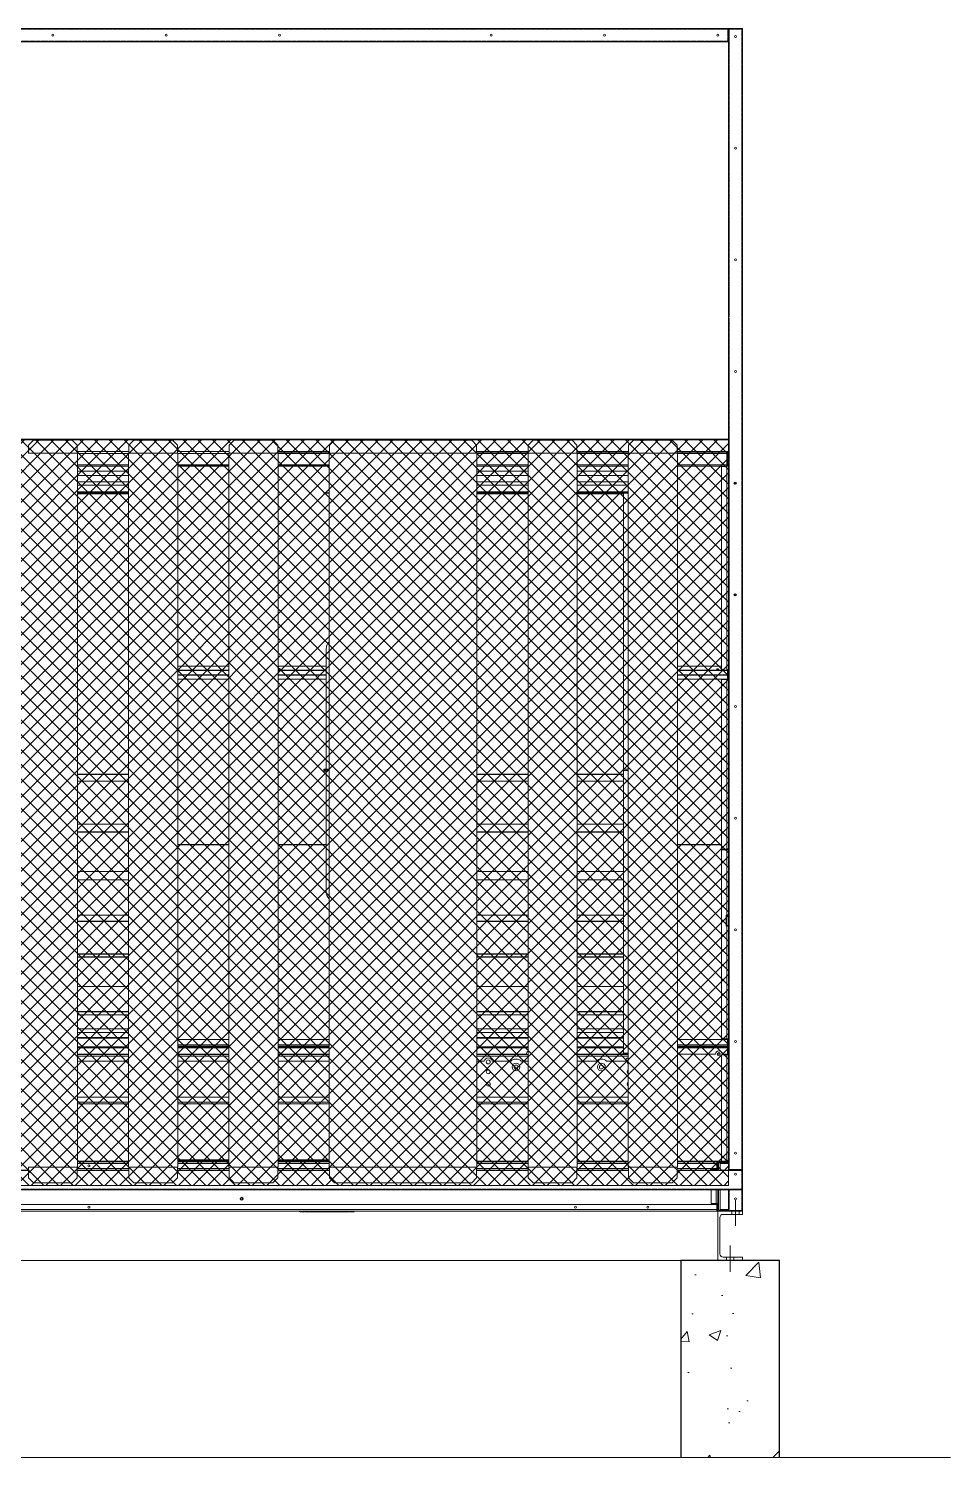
# Model space of a CAD drawing. Header units: millimetres. Extents: x 19537 to 50503, y 7619 to 29516.
# Drawn here: x 39689 to 42497, y 14527 to 18877 of the extents above; entities that cross this region are included whole.
import ezdxf

# ---------------------------------------------------------------- set-up
doc = ezdxf.new("R2010")
doc.units = ezdxf.units.MM
for name, pattern in [('CENTER', [2, 1.25, -0.25, 0.25, -0.25]), ('CENTERX2', [4, 2.5, -0.5, 0.5, -0.5]), ('HIDDEN', [0.375, 0.25, -0.125]), ('HIDDENX2', [0.75, 0.5, -0.25])]:
    doc.linetypes.add(name, pattern=pattern)
for name, color, linetype in [('center', 1, 'CENTER'), ('HIDD', 2, 'HIDDENX2'), ('냉각탑_기초', 23, 'Continuous')]:
    doc.layers.add(name, color=color, linetype=linetype)

# ---------------------------------------------------------------- blocks, each defined once
blk = doc.blocks.new('2')
at = {"lineweight": 20}
h = blk.add_hatch(dxfattribs=at)
h.set_pattern_fill('ANSI37', scale=10)
h.set_pattern_definition([(45, (-1544019.135, -417721.024), (-22.4506403, 22.4506403), []), (135, (-1544019.135, -417721.024), (-22.4506403, -22.4506403), [])])
h.paths.add_polyline_path([(41821.4, 15354.9), (41821.4, 17624.9), (37705.4, 17624.9), (37705.4, 15354.9)])
for p, q in [((37705.4, 17624.9), (41821.4, 17624.9)), ((39689.4, 17608.9), (39704.4, 17623.9)), ((39704.4, 17623.9), (39822.4, 17623.9)), ((39837.4, 17608.9), (39822.4, 17623.9)), ((39994.9, 17608.9), (40009.9, 17623.9)), ((40009.9, 17623.9), (40127.9, 17623.9)), ((40142.9, 17608.9), (40127.9, 17623.9)), ((40300.4, 17608.9), (40315.4, 17623.9)), ((40315.4, 17623.9), (40433.4, 17623.9)), ((40448.4, 17608.9), (40433.4, 17623.9)), ((40605.9, 17608.9), (40620.9, 17623.9)), ((40620.9, 17623.9), (41038.9, 17623.9)), ((41053.9, 17608.9), (41038.9, 17623.9)), ((41211.4, 17608.9), (41226.4, 17623.9)), ((41226.4, 17623.9), (41344.4, 17623.9)), ((41359.4, 17608.9), (41344.4, 17623.9)), ((41516.9, 17608.9), (41531.9, 17623.9)), ((41531.9, 17623.9), (41649.9, 17623.9)), ((41664.9, 17608.9), (41649.9, 17623.9)), ((41821.4, 17624.9), (41821.4, 15354.9)), ((39838.4, 17583.9), (39688.4, 17583.9)), ((39689.4, 17583.9), (39689.4, 17608.9)), ((39837.4, 17583.9), (39837.4, 17608.9)), ((39838.4, 15410.9), (39838.4, 17583.9)), ((39993.9, 15410.9), (39993.9, 17583.9)), ((40143.9, 17583.9), (39993.9, 17583.9)), ((39994.9, 17583.9), (39994.9, 17608.9)), ((40142.9, 17583.9), (40142.9, 17608.9)), ((40143.9, 15410.9), (40143.9, 17583.9)), ((40299.4, 15410.9), (40299.4, 17583.9)), ((40449.4, 17583.9), (40299.4, 17583.9)), ((40300.4, 17583.9), (40300.4, 17608.9)), ((40448.4, 17583.9), (40448.4, 17608.9)), ((40449.4, 15410.9), (40449.4, 17583.9)), ((40604.9, 15410.9), (40604.9, 17583.9)), ((41054.9, 17583.9), (40604.9, 17583.9)), ((40605.9, 17583.9), (40605.9, 17608.9)), ((41053.9, 17583.9), (41053.9, 17608.9)), ((41054.9, 15410.9), (41054.9, 17583.9)), ((41210.4, 15410.9), (41210.4, 17583.9)), ((41360.4, 17583.9), (41210.4, 17583.9)), ((41211.4, 17583.9), (41211.4, 17608.9)), ((41359.4, 17583.9), (41359.4, 17608.9)), ((41360.4, 15410.9), (41360.4, 17583.9)), ((41515.9, 15410.9), (41515.9, 17583.9)), ((41665.9, 17583.9), (41515.9, 17583.9)), ((41516.9, 17583.9), (41516.9, 17608.9)), ((41664.9, 17583.9), (41664.9, 17608.9)), ((41665.9, 15410.9), (41665.9, 17583.9)), ((39688.4, 15410.9), (39838.4, 15410.9)), ((39689.4, 15410.9), (39689.4, 15377.9)), ((39837.4, 15410.9), (39837.4, 15377.9)), ((39993.9, 15410.9), (40143.9, 15410.9)), ((39994.9, 15410.9), (39994.9, 15377.9)), ((40142.9, 15410.9), (40142.9, 15377.9)), ((40299.4, 15410.9), (40449.4, 15410.9)), ((40300.4, 15410.9), (40300.4, 15377.9)), ((40448.4, 15410.9), (40448.4, 15377.9)), ((40604.9, 15410.9), (41054.9, 15410.9)), ((40605.9, 15410.9), (40605.9, 15377.9)), ((41053.9, 15410.9), (41053.9, 15377.9)), ((41210.4, 15410.9), (41360.4, 15410.9)), ((41211.4, 15410.9), (41211.4, 15377.9)), ((41359.4, 15410.9), (41359.4, 15377.9)), ((41515.9, 15410.9), (41665.9, 15410.9)), ((41516.9, 15410.9), (41516.9, 15377.9)), ((41664.9, 15410.9), (41664.9, 15377.9)), ((39689.4, 15377.9), (39704.4, 15362.9)), ((39704.4, 15362.9), (39822.4, 15362.9)), ((39837.4, 15377.9), (39822.4, 15362.9)), ((39994.9, 15377.9), (40009.9, 15362.9)), ((40009.9, 15362.9), (40127.9, 15362.9)), ((40142.9, 15377.9), (40127.9, 15362.9)), ((40300.4, 15377.9), (40315.4, 15362.9)), ((40315.4, 15362.9), (40433.4, 15362.9)), ((40448.4, 15377.9), (40433.4, 15362.9)), ((40605.9, 15377.9), (40620.9, 15362.9)), ((40620.9, 15362.9), (41038.9, 15362.9)), ((41053.9, 15377.9), (41038.9, 15362.9)), ((41211.4, 15377.9), (41226.4, 15362.9)), ((41226.4, 15362.9), (41344.4, 15362.9)), ((41359.4, 15377.9), (41344.4, 15362.9)), ((41516.9, 15377.9), (41531.9, 15362.9)), ((41531.9, 15362.9), (41649.9, 15362.9)), ((41664.9, 15377.9), (41649.9, 15362.9)), ((41821.4, 15354.9), (37705.4, 15354.9)), ((41486.4, 15276.9), (41561.4, 15276.9)), ((41831.4, 15266.9), (41831.4, 15276.9)), ((41853.4, 15266.9), (41853.4, 15276.9)), ((37738.4, 15126.9), (41788.4, 15126.9)), ((41814.9, 15126.9), (41814.9, 15136.9)), ((41836.9, 15126.9), (41836.9, 15136.9))]:
    blk.add_line(p, q, dxfattribs=at)
at = {"color": 7, "lineweight": 20}
for p, q in [((39994.9, 17588.9), (39837.4, 17588.9)), ((39993.9, 17583.5), (39838.4, 17583.5)), ((40300.4, 17588.9), (40142.9, 17588.9)), ((40299.4, 17583.5), (40143.9, 17583.5)), ((40605.9, 17588.9), (40448.4, 17588.9)), ((40605.9, 17586.9), (40448.4, 17586.9)), ((40604.9, 17583.5), (40449.4, 17583.5)), ((41211.4, 17588.9), (41053.9, 17588.9)), ((41211.4, 17586.9), (41053.9, 17586.9)), ((41210.4, 17583.5), (41054.9, 17583.5)), ((41516.9, 17588.9), (41359.4, 17588.9)), ((41516.9, 17586.9), (41359.4, 17586.9)), ((41515.9, 17583.5), (41360.4, 17583.5)), ((41815.7, 17588.9), (41664.9, 17588.9)), ((41814, 17586.9), (41664.9, 17586.9)), ((41815.7, 17583.5), (41665.9, 17583.5)), ((39838.4, 17548.3), (39993.9, 17548.3)), ((39838.4, 17544.9), (39993.9, 17544.9)), ((40143.9, 17548.3), (40299.4, 17548.3)), ((40143.9, 17544.9), (40299.4, 17544.9)), ((40449.4, 17548.3), (40604.9, 17548.3)), ((40449.4, 17544.9), (40604.9, 17544.9)), ((41054.9, 17548.3), (41210.4, 17548.3)), ((41054.9, 17544.9), (41210.4, 17544.9)), ((41360.4, 17548.3), (41515.9, 17548.3)), ((41360.4, 17544.9), (41515.9, 17544.9)), ((41665.9, 17548.3), (41815.7, 17548.3)), ((41665.9, 17544.9), (41815.7, 17544.9)), ((39838.4, 15753.5), (39993.9, 15753.5)), ((39838.4, 15748.3), (39993.9, 15748.3)), ((40143.9, 15753.5), (40299.4, 15753.5)), ((40143.9, 15748.3), (40299.4, 15748.3)), ((40449.4, 15753.5), (40604.9, 15753.5)), ((40449.4, 15748.3), (40604.9, 15748.3)), ((41054.9, 15753.5), (41210.4, 15753.5)), ((41054.9, 15748.3), (41210.4, 15748.3)), ((41360.4, 15753.5), (41515.9, 15753.5)), ((41360.4, 15748.3), (41515.9, 15748.3)), ((39838.4, 15733.5), (39993.9, 15733.5)), ((40143.9, 15733.5), (40299.4, 15733.5)), ((40449.4, 15733.5), (40604.9, 15733.5)), ((41054.9, 15733.5), (41077.2, 15733.5)), ((39838.4, 15623.5), (39993.9, 15623.5)), ((40143.9, 15623.5), (40299.4, 15623.5)), ((40449.4, 15623.5), (40604.9, 15623.5)), ((41054.9, 15623.5), (41210.4, 15623.5)), ((41360.4, 15623.5), (41515.9, 15623.5)), ((39993.9, 15608.7), (39838.4, 15608.7)), ((39993.9, 15603.5), (39838.4, 15603.5)), ((40299.4, 15608.7), (40143.9, 15608.7)), ((40299.4, 15603.5), (40143.9, 15603.5)), ((40604.9, 15608.7), (40449.4, 15608.7)), ((40604.9, 15603.5), (40449.4, 15603.5)), ((41210.4, 15608.7), (41054.9, 15608.7)), ((41210.4, 15603.5), (41054.9, 15603.5)), ((41515.9, 15608.7), (41360.4, 15608.7)), ((41515.9, 15603.5), (41360.4, 15603.5)), ((39837.4, 15406.9), (39994.9, 15406.9)), ((39838.4, 15428.5), (39993.9, 15428.5)), ((39838.4, 15426.9), (39993.9, 15426.9)), ((39993.9, 15426.9), (39838.4, 15426.9)), ((39993.9, 15421.7), (39838.4, 15421.7)), ((40142.9, 15406.9), (40300.4, 15406.9)), ((40143.9, 15428.5), (40299.4, 15428.5)), ((40143.9, 15426.9), (40299.4, 15426.9)), ((40299.4, 15421.7), (40143.9, 15421.7)), ((40448.4, 15406.9), (40605.9, 15406.9)), ((40449.4, 15428.5), (40604.9, 15428.5)), ((40449.4, 15426.9), (40604.9, 15426.9)), ((40604.9, 15426.9), (40449.4, 15426.9)), ((40604.9, 15421.7), (40449.4, 15421.7)), ((41053.9, 15406.9), (41211.4, 15406.9)), ((41054.9, 15428.5), (41210.4, 15428.5)), ((41210.4, 15426.9), (41054.9, 15426.9)), ((41210.4, 15421.7), (41054.9, 15421.7)), ((41359.4, 15406.9), (41516.9, 15406.9)), ((41360.4, 15428.5), (41515.9, 15428.5)), ((41515.9, 15426.9), (41360.4, 15426.9)), ((41515.9, 15421.7), (41360.4, 15421.7)), ((41664.9, 15406.9), (41785.8, 15406.9)), ((41665.9, 15428.5), (41816.4, 15428.5)), ((41665.9, 15426.9), (41795.6, 15426.9)), ((41785.8, 15426.9), (41665.9, 15426.9)), ((41785.8, 15421.7), (41665.9, 15421.7)), ((41785.8, 15296.9), (37741, 15296.9)), ((37741, 15282.1), (41785.8, 15282.1)), ((37741, 15276.9), (41785.8, 15276.9))]:
    blk.add_line(p, q, dxfattribs=at)
at = {"color": 7, "lineweight": 20, "ltscale": 0.000824214}
blk.add_line((41816, 17586.9), (41814.1, 17586.9), dxfattribs=at)
at = {"color": 7, "lineweight": 20, "ltscale": 0.001131}
for p, q in [((41815.7, 17586.2), (41815.7, 17583.5)), ((41817.7, 17586.2), (41817.7, 17583.5)), ((41820.1, 15430.6), (41821.4, 15430.6))]:
    blk.add_line(p, q, dxfattribs=at)
at = {"color": 7, "lineweight": 20, "ltscale": 0.000414935}
for p, q in [((41816.4, 17585.9), (41815.7, 17585.2)), ((41818.4, 17585.9), (41817.7, 17585.2)), ((41820.4, 15429.9), (41821.1, 15430.6))]:
    blk.add_line(p, q, dxfattribs=at)
at = {"color": 7, "lineweight": 20, "ltscale": 0.014667}
for p, q in [((41815.7, 17548.3), (41815.7, 17583.5)), ((41817.7, 17548.3), (41817.7, 17583.5))]:
    blk.add_line(p, q, dxfattribs=at)
at = {"color": 7, "lineweight": 20, "ltscale": 0.000708334}
for p, q in [((41817.4, 17583.5), (41815.7, 17583.5)), ((41819.4, 17583.5), (41817.7, 17583.5)), ((41819.4, 16910.8), (41817.7, 16910.8))]:
    blk.add_line(p, q, dxfattribs=at)
at = {"color": 7, "lineweight": 20, "ltscale": 0.000566661}
blk.add_line((41817.4, 17586.9), (41816.1, 17586.9), dxfattribs=at)
at = {"color": 7, "lineweight": 20, "ltscale": 0.000125615}
blk.add_line((41817.4, 17586.9), (41817.4, 17586.6), dxfattribs=at)
at = {"color": 7, "lineweight": 20, "ltscale": 0.01525}
blk.add_line((41817.4, 17583.5), (41817.4, 17546.9), dxfattribs=at)
at = {"color": 7, "lineweight": 20, "ltscale": 0.000125312}
blk.add_line((41817.7, 17583.5), (41817.4, 17583.5), dxfattribs=at)
at = {"color": 7, "lineweight": 20, "ltscale": 0.000341772}
blk.add_line((41799.4, 17544.1), (41799.4, 17544.9), dxfattribs=at)
at = {"color": 7, "lineweight": 20, "ltscale": 0.006917}
for p, q in [((41816, 17544.1), (41799.4, 17544.1)), ((41799.4, 16924.1), (41816, 16924.1)), ((41816, 16896.4), (41799.4, 16896.4)), ((41816, 16895.1), (41799.4, 16895.1)), ((41799.4, 16378.7), (41816, 16378.7)), ((41816, 16376.5), (41799.4, 16376.5)), ((41799.4, 15801.3), (41816, 15801.3)), ((41817.7, 15782.7), (41817.7, 15799.3)), ((41799.4, 15752.9), (41816, 15752.9))]:
    blk.add_line(p, q, dxfattribs=at)
at = {"color": 7, "lineweight": 20, "ltscale": 0.258309}
for p, q in [((41799.4, 17544.1), (41799.4, 16924.1)), ((41816, 16924.1), (41816, 17544.1))]:
    blk.add_line(p, q, dxfattribs=at)
at = {"color": 7, "lineweight": 20, "ltscale": 0.001417}
for p, q in [((41815.7, 17548.3), (41815.7, 17544.9)), ((41817.7, 17548.3), (41817.7, 17544.9)), ((41819.4, 16377), (41816, 16377)), ((41819.4, 15801.3), (41816, 15801.3)), ((41816, 15752.9), (41819.4, 15752.9)), ((41817.7, 15779.3), (41817.7, 15782.7)), ((41817.7, 15776.9), (41817.7, 15773.5))]:
    blk.add_line(p, q, dxfattribs=at)
at = {"color": 7, "lineweight": 20, "ltscale": 0.000708333}
for p, q in [((41817.4, 17546.9), (41815.7, 17546.9)), ((41819.4, 17546.9), (41817.7, 17546.9)), ((41819.4, 15782.2), (41817.7, 15782.2)), ((41819.4, 15781.3), (41817.7, 15781.3)), ((41817.7, 15774.9), (41819.4, 15774.9)), ((41817.7, 15774), (41819.4, 15774))]:
    blk.add_line(p, q, dxfattribs=at)
at = {"color": 7, "lineweight": 20, "ltscale": 0.000833341}
blk.add_line((41815.7, 17544.9), (41817.7, 17544.9), dxfattribs=at)
at = {"color": 7, "lineweight": 20, "ltscale": 0.000133398}
blk.add_line((41816, 17544.6), (41816, 17544.9), dxfattribs=at)
at = {"color": 7, "lineweight": 20, "ltscale": 0.000208374}
blk.add_line((41816, 17544.1), (41816, 17544.6), dxfattribs=at)
at = {"color": 7, "lineweight": 20, "ltscale": 0.000125}
blk.add_line((41817.4, 17548.3), (41817.7, 17548.3), dxfattribs=at)
at = {"color": 7, "lineweight": 20, "ltscale": 0.000152655}
blk.add_line((41819.4, 17546.7), (41819.1, 17546.7), dxfattribs=at)
at = {"color": 0, "lineweight": 20}
for p, q in [((39993.9, 17529.8), (39838.4, 17529.8)), ((39838.4, 17515.8), (39993.9, 17515.8)), ((39993.9, 17496.6), (39838.4, 17496.6)), ((41210.4, 17529.8), (41054.9, 17529.8)), ((41054.9, 17515.8), (41210.4, 17515.8)), ((41210.4, 17496.6), (41054.9, 17496.6)), ((41515.9, 17529.8), (41360.4, 17529.8)), ((41360.4, 17515.8), (41515.9, 17515.8)), ((41515.9, 17496.6), (41360.4, 17496.6)), ((39838.4, 17487), (39993.9, 17487)), ((41054.9, 17487), (41210.4, 17487)), ((41360.4, 17487), (41515.9, 17487)), ((41863.4, 15403.7), (41863.4, 15276.9)), ((41863.4, 15276.9), (41861.4, 15276.9))]:
    blk.add_line(p, q, dxfattribs=at)
at = {"color": 7, "lineweight": 20, "ltscale": 0.2695}
for p, q in [((39993.9, 17466.3), (39838.4, 17466.3)), ((39993.9, 17464.3), (39838.4, 17464.3)), ((41210.4, 17466.3), (41054.9, 17466.3)), ((41210.4, 17464.3), (41054.9, 17464.3)), ((41515.9, 17466.3), (41360.4, 17466.3)), ((41515.9, 17464.3), (41360.4, 17464.3))]:
    blk.add_line(p, q, dxfattribs=at)
at = {"color": 7, "lineweight": 20, "ltscale": 0.251167}
for p, q in [((39838.4, 17464.3), (39993.9, 17464.3)), ((39838.4, 17462.3), (39993.9, 17462.3)), ((41054.9, 17464.3), (41210.4, 17464.3)), ((41054.9, 17462.3), (41210.4, 17462.3)), ((41360.4, 17464.3), (41515.9, 17464.3)), ((41360.4, 17462.3), (41515.9, 17462.3))]:
    blk.add_line(p, q, dxfattribs=at)
at = {"color": 7, "lineweight": 20, "ltscale": 0.2225}
for p, q in [((39838.4, 17460.9), (39993.9, 17460.9)), ((41054.9, 17460.9), (41210.4, 17460.9)), ((41360.4, 17460.9), (41501.1, 17460.9)), ((39838.4, 16606.6), (39993.9, 16606.6)), ((39838.4, 16606), (39993.9, 16606)), ((39838.4, 16585.7), (39993.9, 16585.7)), ((39838.4, 16585.4), (39993.9, 16585.4)), ((41054.9, 16606.6), (41210.4, 16606.6)), ((41054.9, 16606), (41210.4, 16606)), ((41054.9, 16585.7), (41210.4, 16585.7)), ((41054.9, 16585.4), (41210.4, 16585.4)), ((41360.4, 16606.6), (41501.1, 16606.6)), ((41360.4, 16606), (41501.1, 16606)), ((41360.4, 16585.7), (41501.1, 16585.7)), ((41360.4, 16585.4), (41501.1, 16585.4)), ((39838.4, 16454.9), (39993.9, 16454.9)), ((39838.4, 16454.3), (39993.9, 16454.3)), ((41054.9, 16454.9), (41210.4, 16454.9)), ((41054.9, 16454.3), (41210.4, 16454.3)), ((41360.4, 16454.9), (41501.1, 16454.9)), ((41360.4, 16454.3), (41501.1, 16454.3)), ((39838.4, 16431.1), (39993.9, 16431.1)), ((39838.4, 16430.8), (39993.9, 16430.8)), ((41054.9, 16431.1), (41210.4, 16431.1)), ((41054.9, 16430.8), (41210.4, 16430.8)), ((41360.4, 16431.1), (41501.1, 16431.1)), ((41360.4, 16430.8), (41501.1, 16430.8)), ((39838.4, 16311.1), (39993.9, 16311.1)), ((39838.4, 16310.6), (39993.9, 16310.6)), ((39838.4, 16285.4), (39993.9, 16285.4)), ((39838.4, 16285.1), (39993.9, 16285.1)), ((41054.9, 16311.1), (41210.4, 16311.1)), ((41054.9, 16310.6), (41210.4, 16310.6)), ((41054.9, 16285.4), (41210.4, 16285.4)), ((41054.9, 16285.1), (41210.4, 16285.1)), ((41360.4, 16311.1), (41501.1, 16311.1)), ((41360.4, 16310.6), (41501.1, 16310.6)), ((41360.4, 16285.4), (41501.1, 16285.4)), ((41360.4, 16285.1), (41501.1, 16285.1)), ((39838.4, 16177.7), (39993.9, 16177.7)), ((39838.4, 16177.3), (39993.9, 16177.3)), ((39838.4, 16159), (39993.9, 16159)), ((39838.4, 16158.9), (39993.9, 16158.9)), ((41054.9, 16177.7), (41210.4, 16177.7)), ((41054.9, 16177.3), (41210.4, 16177.3)), ((41054.9, 16159), (41210.4, 16159)), ((41054.9, 16158.9), (41210.4, 16158.9)), ((41360.4, 16177.7), (41501.1, 16177.7)), ((41360.4, 16177.3), (41501.1, 16177.3)), ((41360.4, 16159), (41501.1, 16159)), ((41360.4, 16158.9), (41501.1, 16158.9)), ((39838.4, 16059.7), (39993.9, 16059.7)), ((39838.4, 16059.3), (39993.9, 16059.3)), ((41054.9, 16059.7), (41210.4, 16059.7)), ((41054.9, 16059.3), (41210.4, 16059.3)), ((41360.4, 16059.7), (41501.1, 16059.7)), ((41360.4, 16059.3), (41501.1, 16059.3)), ((39838.4, 16050.4), (39993.9, 16050.4)), ((39838.4, 16050.3), (39993.9, 16050.3)), ((41054.9, 16050.4), (41210.4, 16050.4)), ((41054.9, 16050.3), (41210.4, 16050.3)), ((41360.4, 16050.4), (41501.1, 16050.4)), ((41360.4, 16050.3), (41501.1, 16050.3)), ((39838.4, 15960.7), (39993.9, 15960.7)), ((39838.4, 15960.4), (39993.9, 15960.4)), ((41054.9, 15960.7), (41210.4, 15960.7)), ((41054.9, 15960.4), (41210.4, 15960.4)), ((41360.4, 15960.7), (41501.1, 15960.7)), ((41360.4, 15960.4), (41501.1, 15960.4)), ((39838.4, 15884.2), (39993.9, 15884.2)), ((39838.4, 15883.9), (39993.9, 15883.9)), ((41054.9, 15884.2), (41210.4, 15884.2)), ((41054.9, 15883.9), (41210.4, 15883.9)), ((41360.4, 15884.2), (41501.1, 15884.2)), ((41360.4, 15883.9), (41501.1, 15883.9)), ((39838.4, 15874), (39993.9, 15874)), ((39838.4, 15873.9), (39993.9, 15873.9)), ((41054.9, 15874), (41210.4, 15874)), ((41054.9, 15873.9), (41210.4, 15873.9)), ((41360.4, 15874), (41501.1, 15874)), ((41360.4, 15873.9), (41501.1, 15873.9)), ((39838.4, 15831.5), (39993.9, 15831.5)), ((39838.4, 15831.3), (39993.9, 15831.3)), ((39838.4, 15820.5), (39993.9, 15820.5)), ((39838.4, 15820.4), (39993.9, 15820.4)), ((39838.4, 15804.8), (39993.9, 15804.8)), ((39838.4, 15804.8), (39993.9, 15804.8)), ((39838.4, 15803.4), (39993.9, 15803.4)), ((41054.9, 15831.5), (41210.4, 15831.5)), ((41054.9, 15831.3), (41210.4, 15831.3)), ((41054.9, 15820.5), (41210.4, 15820.5)), ((41054.9, 15820.4), (41210.4, 15820.4)), ((41054.9, 15804.8), (41210.4, 15804.8)), ((41054.9, 15804.8), (41210.4, 15804.8)), ((41054.9, 15803.4), (41210.4, 15803.4)), ((41360.4, 15831.5), (41501.1, 15831.5)), ((41360.4, 15831.3), (41501.1, 15831.3)), ((41360.4, 15820.5), (41501.1, 15820.5)), ((41360.4, 15820.4), (41501.1, 15820.4)), ((41360.4, 15804.8), (41501.1, 15804.8)), ((41360.4, 15804.8), (41501.1, 15804.8)), ((41360.4, 15803.4), (41501.1, 15803.4)), ((39993.9, 15776.8), (39838.4, 15776.8)), ((39993.9, 15773.5), (39838.4, 15773.5)), ((41054.9, 15776.8), (41210.4, 15776.8)), ((41210.4, 15773.5), (41054.9, 15773.5)), ((41501.1, 15776.8), (41360.4, 15776.8)), ((41501.1, 15773.5), (41360.4, 15773.5))]:
    blk.add_line(p, q, dxfattribs=at)
at = {"color": 7, "lineweight": 20, "ltscale": 0.000666667}
for p, q in [((40588.7, 17463.9), (40588.7, 17462.3)), ((40588.7, 16621.1), (40588.7, 16622.7)), ((40588.7, 16620.5), (40588.7, 16618.9)), ((40588.7, 16617.5), (40588.7, 16615.9)), ((41813.4, 16143.9), (41815, 16143.9)), ((41501.1, 15757.1), (41501.1, 15755.5)), ((41816.4, 15426.9), (41816.4, 15428.5))]:
    blk.add_line(p, q, dxfattribs=at)
at = {"color": 7, "lineweight": 20, "ltscale": 0.0155}
for p, q in [((40604.9, 17463.9), (40588.7, 17463.9)), ((40604.9, 17462.3), (40588.7, 17462.3)), ((41501.1, 17462.3), (41515.9, 17462.3)), ((40604.9, 16622.7), (40588.7, 16622.7)), ((40604.9, 16621.1), (40588.7, 16621.1)), ((40588.7, 16620.5), (40604.9, 16620.5)), ((40588.7, 16618.9), (40604.9, 16618.9)), ((41515.9, 16622.7), (41501.1, 16622.7)), ((41515.9, 16618.5), (41501.1, 16618.5)), ((41515.9, 15757.9), (41501.1, 15757.9)), ((41501.1, 15757.6), (41515.9, 15757.6)), ((41515.9, 15757.1), (41501.1, 15757.1)), ((41515.9, 15755.5), (41501.1, 15755.5))]:
    blk.add_line(p, q, dxfattribs=at)
at = {"color": 7, "lineweight": 20, "ltscale": 0.349833}
blk.add_line((41501.1, 16622.7), (41501.1, 17462.3), dxfattribs=at)
at = {"color": 7, "lineweight": 20, "ltscale": 0.152458}
blk.add_line((40595.9, 16622.7), (40595.9, 16988.6), dxfattribs=at)
at = {"color": 7, "lineweight": 20, "ltscale": 0.20484}
for p, q in [((40299.4, 16935.6), (40143.9, 16935.6)), ((40299.4, 16923.9), (40143.9, 16923.9)), ((40299.4, 16922.6), (40143.9, 16922.6)), ((40595.9, 16935.6), (40449.4, 16935.6)), ((40595.9, 16923.9), (40449.4, 16923.9)), ((40595.9, 16922.6), (40449.4, 16922.6)), ((40299.4, 16909.9), (40143.9, 16909.9)), ((40299.4, 16908.7), (40143.9, 16908.7)), ((40143.9, 16896.7), (40299.4, 16896.7)), ((40595.9, 16909.9), (40449.4, 16909.9)), ((40595.9, 16908.7), (40449.4, 16908.7)), ((40449.4, 16896.7), (40595.9, 16896.7)), ((40299.4, 16392.7), (40143.9, 16392.7)), ((40299.4, 16391.8), (40143.9, 16391.8)), ((40595.9, 16392.7), (40449.4, 16392.7)), ((40595.9, 16391.8), (40449.4, 16391.8))]:
    blk.add_line(p, q, dxfattribs=at)
at = {"color": 7, "lineweight": 20, "ltscale": 0.094629}
blk.add_line((41799.4, 16935.6), (41665.9, 16935.6), dxfattribs=at)
at = {"color": 7, "lineweight": 20, "ltscale": 0.102254}
for p, q in [((41817.7, 16923.9), (41665.9, 16923.9)), ((41817.7, 16922.6), (41665.9, 16922.6)), ((41817.7, 16908.7), (41665.9, 16908.7))]:
    blk.add_line(p, q, dxfattribs=at)
at = {"color": 7, "lineweight": 20, "ltscale": 0.000183495}
blk.add_line((41817.4, 16924.3), (41817.4, 16923.9), dxfattribs=at)
at = {"color": 7, "lineweight": 20, "ltscale": 0.000535656}
for p, q in [((41817.7, 16922.6), (41817.7, 16923.9)), ((41799.4, 16895.1), (41799.4, 16896.4))]:
    blk.add_line(p, q, dxfattribs=at)
at = {"color": 7, "lineweight": 20, "ltscale": 0.005298}
blk.add_line((41817.7, 16909.9), (41817.7, 16922.6), dxfattribs=at)
at = {"color": 7, "lineweight": 20, "ltscale": 0.102253}
for p, q in [((41817.7, 16909.9), (41665.9, 16909.9)), ((41665.9, 16896.7), (41817.7, 16896.7))]:
    blk.add_line(p, q, dxfattribs=at)
at = {"color": 7, "lineweight": 20, "ltscale": 0.215196}
for p, q in [((41799.4, 16895.1), (41799.4, 16378.7)), ((41816, 16378.7), (41816, 16895.1))]:
    blk.add_line(p, q, dxfattribs=at)
at = {"color": 7, "lineweight": 20, "ltscale": 0.000102715}
for p, q in [((41816, 16896.4), (41816, 16896.7)), ((41817.4, 16896.7), (41817.4, 16896.4))]:
    blk.add_line(p, q, dxfattribs=at)
at = {"color": 7, "lineweight": 20, "ltscale": 0.000833333}
for p, q in [((41819.4, 16896.4), (41817.4, 16896.4)), ((41816, 15799.3), (41816, 15801.3)), ((41817.4, 15801.3), (41817.4, 15799.3)), ((41819.4, 15801.3), (41817.4, 15801.3)), ((41816, 15752.9), (41816, 15754.9)), ((40527.9, 15274.9), (40527.9, 15276.9)), ((40667.9, 15274.9), (40667.9, 15276.9))]:
    blk.add_line(p, q, dxfattribs=at)
at = {"color": 7, "lineweight": 20, "ltscale": 4.87896e-05}
blk.add_line((41817.7, 16910.7), (41817.7, 16910.8), dxfattribs=at)
at = {"color": 7, "lineweight": 20, "ltscale": 0.000506051}
blk.add_line((41817.7, 16908.7), (41817.7, 16909.9), dxfattribs=at)
at = {"color": 7, "lineweight": 20, "ltscale": 0.004993}
blk.add_line((41817.7, 16896.7), (41817.7, 16908.7), dxfattribs=at)
at = {"color": 7, "lineweight": 20, "ltscale": 0.000249486}
blk.add_line((40588.7, 16620.5), (40588.7, 16621.1), dxfattribs=at)
at = {"color": 7, "lineweight": 20, "ltscale": 0.003003}
for p, q in [((40588.7, 16617.5), (40595.9, 16617.5)), ((40588.7, 16615.9), (40595.9, 16615.9))]:
    blk.add_line(p, q, dxfattribs=at)
at = {"color": 7, "lineweight": 20, "ltscale": 0.000250031}
blk.add_line((40595.9, 16620.5), (40595.9, 16621.1), dxfattribs=at)
at = {"color": 7, "lineweight": 20, "ltscale": 0.135185}
blk.add_line((40595.9, 16294.4), (40595.9, 16618.9), dxfattribs=at)
at = {"color": 7, "lineweight": 20, "ltscale": 0.358583}
blk.add_line((41501.1, 15757.9), (41501.1, 16618.5), dxfattribs=at)
at = {"color": 7, "lineweight": 20, "ltscale": 0.062042}
for p, q in [((41799.4, 16392.7), (41665.9, 16392.7)), ((41799.4, 16391.8), (41665.9, 16391.8))]:
    blk.add_line(p, q, dxfattribs=at)
at = {"color": 7, "lineweight": 20, "ltscale": 0.239669}
blk.add_line((41799.4, 16376.5), (41799.4, 15801.3), dxfattribs=at)
at = {"color": 7, "lineweight": 20, "ltscale": 0.000162643}
blk.add_line((41816, 16378.7), (41816, 16378.3), dxfattribs=at)
at = {"color": 7, "lineweight": 20, "ltscale": 0.000534728}
blk.add_line((41816, 16377), (41816, 16378.3), dxfattribs=at)
at = {"color": 7, "lineweight": 20, "ltscale": 0.000212316}
blk.add_line((41816, 16376.5), (41816, 16377), dxfattribs=at)
at = {"color": 7, "lineweight": 20, "ltscale": 0.082338}
blk.add_line((41816, 16178.9), (41816, 16376.5), dxfattribs=at)
at = {"color": 7, "lineweight": 20, "ltscale": 0.000615509}
blk.add_line((41817.4, 16377), (41817.4, 16378.5), dxfattribs=at)
at = {"color": 7, "lineweight": 20, "ltscale": 0.018857}
blk.add_line((40595.9, 16249.2), (40595.9, 16294.4), dxfattribs=at)
at = {"color": 7, "lineweight": 20, "ltscale": 0.013417}
for p, q in [((41813.4, 16143.9), (41813.4, 16176.1)), ((41815, 16143.9), (41815, 16176.1))]:
    blk.add_line(p, q, dxfattribs=at)
at = {"color": 7, "lineweight": 20, "ltscale": 0.15666}
blk.add_line((41816, 15801.3), (41816, 16177.3), dxfattribs=at)
at = {"color": 7, "lineweight": 20, "ltscale": 0.001333}
for p, q in [((41819.4, 16178.9), (41816.2, 16178.9)), ((41819.4, 16177.3), (41816.2, 16177.3)), ((41783.2, 15403.7), (41783.2, 15406.9)), ((41785.2, 15406.9), (41785.2, 15403.7)), ((41783.2, 15296.9), (41783.2, 15300.1)), ((41788.4, 15300.1), (41785.2, 15300.1)), ((41785.2, 15300.1), (41785.2, 15296.9))]:
    blk.add_line(p, q, dxfattribs=at)
at = {"color": 7, "lineweight": 20, "ltscale": 0.32425}
blk.add_line((41863.4, 16181.9), (41863.4, 15403.7), dxfattribs=at)
at = {"color": 7, "lineweight": 20, "ltscale": 0.230833}
for p, q in [((40299.4, 15799.3), (40143.9, 15799.3)), ((40604.9, 15799.3), (40449.4, 15799.3)), ((40299.4, 15782.7), (40143.9, 15782.7)), ((40299.4, 15779.3), (40143.9, 15779.3)), ((40299.4, 15776.9), (40143.9, 15776.9)), ((40299.4, 15773.5), (40143.9, 15773.5)), ((40604.9, 15782.7), (40449.4, 15782.7)), ((40604.9, 15779.3), (40449.4, 15779.3)), ((40604.9, 15776.9), (40449.4, 15776.9)), ((40604.9, 15773.5), (40449.4, 15773.5))]:
    blk.add_line(p, q, dxfattribs=at)
at = {"color": 7, "lineweight": 20, "ltscale": 0.082106}
for p, q in [((41817.7, 15799.3), (41665.9, 15799.3)), ((41817.7, 15782.7), (41665.9, 15782.7)), ((41817.7, 15779.3), (41665.9, 15779.3)), ((41817.7, 15776.9), (41665.9, 15776.9)), ((41817.7, 15773.5), (41665.9, 15773.5))]:
    blk.add_line(p, q, dxfattribs=at)
at = {"color": 7, "lineweight": 20, "ltscale": 0.111667}
for p, q in [((39993.9, 15754.9), (39838.4, 15754.9)), ((40299.4, 15754.9), (40143.9, 15754.9)), ((40604.9, 15754.9), (40449.4, 15754.9)), ((41205.4, 15754.9), (41054.9, 15754.9)), ((41493.4, 15754.9), (41360.4, 15754.9)), ((41515.9, 15754.9), (41513.4, 15754.9)), ((41781.4, 15754.9), (41665.9, 15754.9))]:
    blk.add_line(p, q, dxfattribs=at)
at = {"color": 7, "lineweight": 20, "ltscale": 0.109084}
blk.add_line((40299.4, 15778.9), (40143.9, 15778.9), dxfattribs=at)
at = {"color": 7, "lineweight": 20, "ltscale": 0.111332}
blk.add_line((40604.9, 15778.9), (40449.4, 15778.9), dxfattribs=at)
at = {"color": 7, "lineweight": 20, "ltscale": 0.000128262}
blk.add_line((41501.1, 15757.9), (41501.1, 15757.6), dxfattribs=at)
at = {"color": 7, "lineweight": 20, "ltscale": 0.070314}
blk.add_line((41789.4, 15778.9), (41665.9, 15778.9), dxfattribs=at)
at = {"color": 7, "lineweight": 20, "ltscale": 0.000999741}
blk.add_line((41789.4, 15779.3), (41789.4, 15776.9), dxfattribs=at)
at = {"color": 7, "lineweight": 20, "ltscale": 0.134725}
blk.add_line((41799.4, 15429.5), (41799.4, 15752.9), dxfattribs=at)
at = {"color": 7, "lineweight": 20, "ltscale": 0.006792}
blk.add_line((41817.7, 15754.9), (41801.4, 15754.9), dxfattribs=at)
at = {"color": 7, "lineweight": 20, "ltscale": 0.001}
for p, q in [((41816, 15776.9), (41816, 15779.3)), ((41817.4, 15779.3), (41817.4, 15776.9))]:
    blk.add_line(p, q, dxfattribs=at)
at = {"color": 7, "lineweight": 20, "ltscale": 0.135166}
blk.add_line((41816, 15752.9), (41816, 15428.5), dxfattribs=at)
at = {"color": 7, "lineweight": 20, "ltscale": 0.000833334}
blk.add_line((41817.4, 15754.9), (41817.4, 15752.9), dxfattribs=at)
at = {"color": 7, "lineweight": 20, "ltscale": 0.000415173}
blk.add_line((41818.4, 15775.9), (41817.7, 15775.2), dxfattribs=at)
at = {"color": 7, "lineweight": 20, "ltscale": 0.00775}
blk.add_line((41817.7, 15754.9), (41817.7, 15773.5), dxfattribs=at)
at = {"color": 7, "lineweight": 20, "ltscale": 0.000128159}
blk.add_line((41819.1, 15752.9), (41819.4, 15752.9), dxfattribs=at)
at = {"color": 7, "lineweight": 20, "ltscale": 0.023491}
for p, q in [((41101.7, 15733.5), (41158.1, 15733.5)), ((41449.8, 15733.5), (41506.2, 15733.5))]:
    blk.add_line(p, q, dxfattribs=at)
at = {"color": 7, "lineweight": 20, "ltscale": 0.040938}
for p, q in [((41189.8, 15733.5), (41210.4, 15733.5)), ((41360.4, 15733.5), (41418.1, 15733.5))]:
    blk.add_line(p, q, dxfattribs=at)
at = {"color": 7, "lineweight": 20, "ltscale": 1.02319e-05}
blk.add_line((40528.6, 15603.5), (40528.7, 15603.5), dxfattribs=at)
at = {"color": 7, "lineweight": 20, "ltscale": 1.03489e-05}
blk.add_line((40538.8, 15603.5), (40538.8, 15603.5), dxfattribs=at)
at = {"color": 7, "lineweight": 20, "ltscale": 0.006167}
for p, q in [((41783.2, 15403.7), (41768.4, 15403.7)), ((41785.8, 15406.9), (41785.8, 15421.7)), ((41768.4, 15300.1), (41783.2, 15300.1)), ((41785.8, 15282.1), (41785.8, 15296.9))]:
    blk.add_line(p, q, dxfattribs=at)
at = {"color": 7, "lineweight": 20, "ltscale": 0.043167}
for p, q in [((41768.4, 15403.7), (41768.4, 15401.9)), ((41783.2, 15401.9), (41783.2, 15403.7)), ((41788.4, 15401.9), (41788.4, 15403.7)), ((41768.4, 15341.9), (41768.4, 15300.1)), ((41783.2, 15300.1), (41783.2, 15341.9)), ((41788.4, 15300.1), (41788.4, 15341.9))]:
    blk.add_line(p, q, dxfattribs=at)
at = {"color": 7, "lineweight": 20, "ltscale": 0.002167}
for p, q in [((41783.2, 15403.7), (41788.4, 15403.7)), ((41785.8, 15426.9), (41785.8, 15421.7)), ((41783.2, 15300.1), (41788.4, 15300.1)), ((41785.8, 15276.9), (41785.8, 15282.1))]:
    blk.add_line(p, q, dxfattribs=at)
at = {"color": 7, "lineweight": 20, "ltscale": 0.001083}
for p, q in [((41788.4, 15423.7), (41785.8, 15423.7)), ((41788.4, 15421.9), (41785.8, 15421.9)), ((41788.4, 15281.9), (41785.8, 15281.9)), ((41788.4, 15280.1), (41785.8, 15280.1))]:
    blk.add_line(p, q, dxfattribs=at)
at = {"color": 7, "lineweight": 20, "ltscale": 0.000167165}
blk.add_line((41788.4, 15403.7), (41788, 15403.7), dxfattribs=at)
at = {"color": 7, "lineweight": 20, "ltscale": 0.00075}
for p, q in [((41788.4, 15421.9), (41788.4, 15423.7)), ((41788.4, 15421.9), (41788.4, 15423.7)), ((41788.4, 15421.9), (41788.4, 15423.7)), ((41795.6, 15421.9), (41795.6, 15423.7)), ((41795.6, 15421.9), (41795.6, 15423.7)), ((41788.4, 15281.9), (41788.4, 15280.1)), ((41788.4, 15281.9), (41788.4, 15280.1)), ((41795.6, 15281.9), (41795.6, 15280.1)), ((41795.6, 15281.9), (41795.6, 15280.1))]:
    blk.add_line(p, q, dxfattribs=at)
at = {"color": 7, "lineweight": 20, "ltscale": 0.007583}
for p, q in [((41788.4, 15403.7), (41788.4, 15421.9)), ((41788.4, 15281.9), (41788.4, 15300.1))]:
    blk.add_line(p, q, dxfattribs=at)
at = {"color": 7, "lineweight": 20, "ltscale": 0.058167}
for p, q in [((41790.4, 15421.7), (41790.4, 15401.9)), ((41790.4, 15341.9), (41790.4, 15282.1))]:
    blk.add_line(p, q, dxfattribs=at)
at = {"color": 7, "lineweight": 20, "ltscale": 0.000699693}
blk.add_line((41791.3, 15424.6), (41792.7, 15423.7), dxfattribs=at)
at = {"color": 7, "lineweight": 20, "ltscale": 0.001532}
for p, q in [((41792, 15423.7), (41795.6, 15423.7)), ((41792, 15280.1), (41795.6, 15280.1))]:
    blk.add_line(p, q, dxfattribs=at)
at = {"color": 7, "lineweight": 20, "ltscale": 0.026917}
for p, q in [((41821.4, 15426.9), (41795.6, 15426.9)), ((41795.6, 15423.7), (41821.4, 15423.7)), ((41795.6, 15280.1), (41821.4, 15280.1)), ((41860.2, 15276.9), (41795.6, 15276.9))]:
    blk.add_line(p, q, dxfattribs=at)
at = {"color": 7, "lineweight": 20, "ltscale": 0.02775}
for p, q in [((41821.4, 15421.9), (41795.6, 15421.9)), ((41795.6, 15281.9), (41821.4, 15281.9))]:
    blk.add_line(p, q, dxfattribs=at)
at = {"color": 7, "lineweight": 20, "ltscale": 0.058333}
for p, q in [((41795.6, 15421.9), (41795.6, 15401.9)), ((41795.6, 15341.9), (41795.6, 15281.9))]:
    blk.add_line(p, q, dxfattribs=at)
at = {"color": 7, "lineweight": 20, "ltscale": 0.00075073}
for p, q in [((41816, 15423.7), (41816, 15421.9)), ((41819.4, 15423.7), (41819.4, 15421.9))]:
    blk.add_line(p, q, dxfattribs=at)
at = {"color": 7, "lineweight": 20, "ltscale": 0.002236}
blk.add_line((41819.4, 15432.3), (41819.4, 15426.9), dxfattribs=at)
at = {"color": 7, "lineweight": 20, "ltscale": 2.97138e-06}
for p, q in [((41819.4, 15428.5), (41819.4, 15428.5)), ((41819.4, 15423.5), (41819.4, 15423.5))]:
    blk.add_line(p, q, dxfattribs=at)
at = {"color": 7, "lineweight": 20, "ltscale": 0.000958698}
blk.add_line((41821.4, 15426.9), (41821.4, 15429.2), dxfattribs=at)
at = {"color": 7, "lineweight": 20, "ltscale": 0.000749999}
blk.add_line((41821.4, 15421.9), (41821.4, 15423.7), dxfattribs=at)
at = {"color": 7, "lineweight": 20, "ltscale": 0.280701}
for p, q in [((37741.6, 15276.9), (41481.2, 15276.9)), ((41217.4, 15276.9), (37905.4, 15276.9)), ((41317.4, 15276.9), (41217.4, 15276.9)), ((41515.4, 15276.9), (41317.4, 15276.9)), ((41558, 15276.9), (41522.8, 15276.9)), ((41558, 15276.9), (41522.8, 15276.9))]:
    blk.add_line(p, q, dxfattribs=at)
at = {"color": 7, "lineweight": 20, "ltscale": 2.15275e-06}
blk.add_line((40510.9, 15276.9), (40510.9, 15276.9), dxfattribs=at)
at = {"color": 7, "lineweight": 20, "ltscale": 0.004833}
for p, q in [((40527.9, 15274.9), (40516.3, 15274.9)), ((40667.9, 15274.9), (40679.5, 15274.9))]:
    blk.add_line(p, q, dxfattribs=at)
at = {"color": 7, "lineweight": 20, "ltscale": 0.000834981}
for p, q in [((40529.9, 15274.9), (40529.9, 15276.9)), ((40665.9, 15274.9), (40665.9, 15276.9))]:
    blk.add_line(p, q, dxfattribs=at)
at = {"color": 7, "lineweight": 20, "ltscale": 0.056667}
blk.add_line((40529.9, 15274.9), (40665.9, 15274.9), dxfattribs=at)
at = {"color": 7, "lineweight": 20, "ltscale": 7.17165e-06}
blk.add_line((40618.3, 15276.9), (40618.3, 15276.9), dxfattribs=at)
at = {"color": 7, "lineweight": 20, "ltscale": 7.33296e-06}
blk.add_line((40629.1, 15276.9), (40629.2, 15276.9), dxfattribs=at)
at = {"color": 7, "lineweight": 20, "ltscale": 0.004083}
blk.add_line((41785.8, 15276.9), (41795.6, 15276.9), dxfattribs=at)
at = {"color": 7, "lineweight": 20, "ltscale": 0.000832552}
blk.add_line((41788.4, 15298.9), (41790.4, 15298.9), dxfattribs=at)
at = {"color": 7, "lineweight": 20, "ltscale": 0.000967077}
blk.add_line((41788.4, 15280.3), (41790.7, 15280.3), dxfattribs=at)
at = {"color": 7, "lineweight": 20, "ltscale": 0.125}
for p, q in [((41788.4, 15276.9), (41863.4, 15276.9)), ((41863.4, 15126.9), (41788.4, 15126.9))]:
    blk.add_line(p, q, dxfattribs=at)
at = {"lineweight": 20, "ltscale": 25}
blk.add_line((41788.4, 15276.9), (41788.4, 15126.9), dxfattribs=at)
at = {"color": 7, "lineweight": 20, "ltscale": 0.000699695}
blk.add_line((41791.3, 15279.1), (41792.7, 15280.1), dxfattribs=at)
at = {"color": 7, "lineweight": 20, "ltscale": 0.027746}
blk.add_line((41821.4, 15281.9), (41795.6, 15281.9), dxfattribs=at)
at = {"color": 7, "lineweight": 20, "ltscale": 0.009208}
blk.add_line((41795.6, 15280.3), (41817.7, 15280.3), dxfattribs=at)
at = {"color": 7, "lineweight": 20, "ltscale": 0.000666668}
blk.add_line((41817.7, 15281.9), (41817.7, 15280.3), dxfattribs=at)
at = {"color": 7, "lineweight": 20, "ltscale": 8.33333e-05}
blk.add_line((41817.7, 15280.1), (41817.7, 15280.3), dxfattribs=at)
at = {"color": 7, "lineweight": 20, "ltscale": 0.000750001}
blk.add_line((41819.4, 15280.1), (41819.4, 15281.9), dxfattribs=at)
at = {"color": 7, "lineweight": 20, "ltscale": 0.0006674}
blk.add_line((41821.4, 15280.3), (41821.4, 15281.9), dxfattribs=at)
at = {"color": 1, "linetype": 'CENTERX2', "lineweight": 20, "ltscale": 50}
for p, q in [((41842.4, 15231.9), (41842.4, 15311.9)), ((41825.9, 15091.9), (41825.9, 15171.9))]:
    blk.add_line(p, q, dxfattribs=at)
at = {"color": 7, "lineweight": 20, "ltscale": 0.000500136}
blk.add_line((41861.4, 15276.9), (41860.2, 15276.9), dxfattribs=at)
at = {"color": 7, "lineweight": 20, "ltscale": 5.85132e-05}
blk.add_line((41861.4, 15277), (41861.4, 15276.9), dxfattribs=at)
at = {"color": 7, "lineweight": 20, "ltscale": 0.008333}
blk.add_line((41863.4, 15276.9), (41863.4, 15266.9), dxfattribs=at)
at = {"color": 7, "lineweight": 20, "ltscale": 0.091667}
blk.add_line((41794.9, 15256.9), (41794.9, 15146.9), dxfattribs=at)
at = {"color": 7, "lineweight": 20, "ltscale": 0.05125}
for p, q in [((41863.4, 15266.9), (41804.9, 15266.9)), ((41804.9, 15136.9), (41863.4, 15136.9))]:
    blk.add_line(p, q, dxfattribs=at)
at = {"color": 7, "lineweight": 20, "ltscale": 0.0625}
blk.add_line((41863.4, 15136.9), (41863.4, 15126.9), dxfattribs=at)
at = {"color": 0}
for points in [[(40143.9, 17548.3), (40299.4, 17548.3)], [(40449.4, 17548.3), (40604.9, 17548.3)], [(40299.4, 15431.9), (40143.9, 15431.9)], [(40604.9, 15431.9), (40449.4, 15431.9)]]:
    blk.add_lwpolyline(points, dxfattribs=at)
at = {"color": 7, "lineweight": 20}
for centre, radius in [((39763.4, 18856.9), 3), ((40108.4, 18856.9), 3), ((40453.4, 18856.9), 3), ((41098.4, 18856.9), 3), ((41443.4, 18856.9), 3), ((41788.4, 18856.9), 3), ((41842.4, 18852.9), 3), ((41842.4, 18512.9), 3), ((41842.4, 18172.9), 3), ((41842.4, 17832.9), 3), ((41840.4, 17492.9), 3), ((41842.4, 17492.9), 3), ((41840.4, 17152.9), 3), ((41842.4, 17152.9), 3), ((41842.4, 16812.9), 3), ((41842.4, 16472.9), 3), ((41842.4, 16132.9), 3), ((41842.4, 15792.9), 3), ((41791.4, 15754.9), 4.5), ((41791.4, 15754.9), 3), ((41089.4, 15731), 6), ((41089.4, 15701), 6), ((41173.9, 15715.5), 12), ((41173.9, 15715.5), 6), ((41433.9, 15715.5), 12), ((41433.9, 15715.5), 6), ((41089.4, 15663.5), 6), ((41842.4, 15452.9), 3), ((39873.4, 15414.9), 3), ((41842.4, 15389.4), 3), ((40338.4, 15314.4), 4.5), ((40338.4, 15314.4), 3), ((41842.4, 15314.4), 3), ((39873.4, 15288.9), 3), ((41355.4, 15288.9), 3), ((41575.4, 15288.9), 3)]:
    blk.add_circle(centre, radius, dxfattribs=at)
for centre, radius, start, end in [((41814, 17583.5), 3.4, 0, 90), ((41816, 17583.5), 3.4, 0.6015, 90), ((41814, 17548.3), 3.4, 300, 335.6845), ((41816, 17548.3), 3.4, 300, 335.6845), ((41840.4, 17488.9), 4.5, 49.1956, 130.8105), ((41840.4, 17148.9), 4.5, 49.1956, 130.8105), ((40625.9, 16988.6), 30, 134.4485, 180), ((40625.9, 16249.2), 30, 180, 225.5515), ((41816.2, 16176.1), 2.8, 90, 180), ((41816.2, 16176.1), 1.2, 90, 180), ((41215.4, 15754.9), 10, 119.9975, 180), ((41503.4, 15754.9), 10, 103.2985, 180), ((41503.4, 15754.9), 4.5, 120.7328, 198.1247), ((41503.4, 15754.9), 3, 140.0565, 207.8181), ((41503.4, 15754.9), 3, 116.1063, 132.8335), ((41503.4, 15754.9), 3, 47.1666, 63.8937), ((41503.4, 15754.9), 3, 332.1843, 11.537), ((41503.4, 15754.9), 4.5, 29.2676, 36.7734), ((41503.4, 15754.9), 4.5, 341.8738, 7.6623), ((41503.4, 15754.9), 10, 12.709, 15.628), ((41503.4, 15754.9), 10, 0, 3.4398), ((41791.4, 15754.9), 10, 0, 180), ((41816, 15773.5), 3.4, 24.3158, 60.0073), ((41089.4, 15731), 12.5, 11.537, 168.463), ((41173.9, 15715.5), 24, 48.5904, 131.4096), ((41433.9, 15715.5), 24, 48.5904, 131.4096), ((41518.4, 15731), 12.5, 101.5368, 168.463), ((41518.4, 15731), 6, 114.624, 245.376), ((41518.4, 15701), 6, 114.624, 245.376), ((41518.4, 15663.5), 6, 114.624, 245.376), ((41064.2, 15608.7), 5.2, 270, 270.2588), ((41794.4, 15420.9), 4.5, 144.9639, 207.2553), ((41795.6, 15421.7), 5.2, 90, 180), ((41794.4, 15420.9), 4.5, 12.8396, 38.5076), ((41794.4, 15420.9), 10, 49.4646, 60), ((41794.4, 15420.9), 10, 5.7392, 16.2602), ((41822.8, 15432.3), 3.4, 180, 245.6843), ((40306.1, 15282.1), 5.2, 269.7408, 270), ((40370.7, 15282.1), 5.2, 270, 270.2592), ((40516.3, 15278.3), 3.4, 204.2426, 270), ((40516.3, 15278.3), 1.4, 267.8184, 270), ((40679.5, 15278.3), 3.4, 270, 335.7574), ((40679.5, 15278.3), 1.4, 270, 272.1991), ((41795.6, 15282.1), 5.2, 180, 270), ((41823.5, 15280.3), 2.04, 180.007, 185.628), ((41824.8, 15280.3), 3.4, 180, 183.3723), ((41824.8, 15280.3), 3.4, 269.0859, 270), ((41804.9, 15256.9), 10, 90, 180), ((41804.9, 15146.9), 10, 180, 270)]:
    blk.add_arc(centre, radius, start, end, dxfattribs=at)
for centre, major_axis, ratio, start_param, end_param in [((41816, 17546.7), (3.4, 0), 0.642788, 4.712389, 6.271742), ((40453.4, 16926.1), (3, 0), 0.642788, 1.070796, 3.141564), ((40453.4, 16926.1), (3, 0), 0.642788, 3.141564, 6.283156), ((40453.4, 16922.3), (-4.5, 0), 0.642788, 4.202452, 5.222326), ((40453.4, 16926.1), (3, 0), 0.642788, 6.283156, 7.353982), ((41788.4, 16926.1), (3, 0), 0.642788, 1.070796, 3.141564), ((41788.4, 16926.1), (3, 0), 0.642788, 3.141564, 6.283156), ((41788.4, 16922.3), (-4.5, 0), 0.642788, 4.202452, 5.222326), ((41788.4, 16926.1), (3, 0), 0.642788, 6.283156, 7.353982), ((41816, 16926.3), (3.4, 0), 0.642788, 4.712389, 6.269502), ((41816, 16897.3), (1.4, 0), 0.642788, 4.712389, 5.470602), ((41816, 16897.3), (3.4, 0), 0.642788, 4.712389, 5.858796), ((41816, 16380.5), (3.4, 0), 0.642788, 4.712389, 6.269973), ((41816, 15428.5), (-3.4, 0), 0.999969, 3.141593, 3.157552)]:
    blk.add_ellipse(centre, major_axis=major_axis, ratio=ratio, start_param=start_param, end_param=end_param, dxfattribs=at)
for points in [[(41815.7, 17586.2), (41815.4, 17586.5), (41815.1, 17586.7), (41814.7, 17586.8), (41814.4, 17586.9), (41814, 17586.9)], [(41817.7, 17586.2), (41817.4, 17586.5), (41817.1, 17586.7), (41816.7, 17586.8), (41816.4, 17586.9), (41816, 17586.9)], [(41820.1, 15430.6), (41819.9, 15430.9), (41819.6, 15431.3), (41819.5, 15431.6), (41819.4, 15431.9), (41819.4, 15432.3)]]:
    blk.add_open_spline(points, degree=5, dxfattribs=at)
for points in [[(41792, 15423.7), (41791.5, 15423.3), (41791, 15423), (41790.7, 15422.6), (41790.5, 15422.2), (41790.4, 15421.8), (41790.4, 15421.8), (41790.4, 15421.7), (41790.4, 15421.7)], [(41792, 15280.1), (41791.5, 15280.4), (41791, 15280.8), (41790.7, 15281.1), (41790.5, 15281.6), (41790.4, 15282), (41790.4, 15282), (41790.4, 15282), (41790.4, 15282.1)]]:
    blk.add_open_spline(points, degree=5, knots=[0, 0, 0, 0, 0, 0, 6.96855, 6.96855, 6.96855, 7.688136, 7.688136, 7.688136, 7.688136, 7.688136, 7.688136], dxfattribs=at)
at = {"layer": 'center', "lineweight": 20}
for p, q in [((37663.4, 18876.9), (41863.4, 18876.9)), ((37705.4, 18836.9), (41821.4, 18836.9)), ((41821.4, 18876.9), (41821.4, 15401.9)), ((41863.4, 18876.9), (41863.4, 15276.9)), ((37705.4, 17626.9), (41821.4, 17626.9)), ((40448.4, 17586.9), (40605.9, 17586.9)), ((41053.9, 17586.9), (41211.4, 17586.9)), ((41359.4, 17586.9), (41516.9, 17586.9)), ((41664.9, 17586.9), (41821.4, 17586.9)), ((39689.4, 15401.9), (39531.9, 15401.9)), ((39994.9, 15401.9), (39837.4, 15401.9)), ((40300.4, 15401.9), (40142.9, 15401.9)), ((40605.9, 15401.9), (40448.4, 15401.9)), ((41211.4, 15401.9), (41053.9, 15401.9)), ((41516.9, 15401.9), (41359.4, 15401.9)), ((41863.4, 15401.9), (41664.9, 15401.9)), ((41863.4, 15341.9), (37663.4, 15341.9)), ((41821.4, 15341.9), (41821.4, 15276.9)), ((41863.4, 15276.9), (41821.4, 15276.9))]:
    blk.add_line(p, q, dxfattribs=at)
at = {"layer": 'center', "color": 2, "lineweight": 20}
for p, q in [((37705.4, 17624.9), (41821.4, 17624.9)), ((39837.4, 17588.9), (39994.9, 17588.9)), ((40142.9, 17588.9), (40300.4, 17588.9)), ((40448.4, 17588.9), (40605.9, 17588.9)), ((41053.9, 17588.9), (41211.4, 17588.9)), ((41359.4, 17588.9), (41516.9, 17588.9)), ((41664.9, 17588.9), (41821.4, 17588.9))]:
    blk.add_line(p, q, dxfattribs=at)
at = {"layer": 'HIDD', "linetype": 'HIDDEN', "lineweight": 20}
for p, q in [((37665.4, 18874.9), (41861.4, 18874.9)), ((37705.4, 18838.9), (41821.4, 18838.9)), ((41819.4, 18874.9), (41819.4, 18838.9)), ((41823.4, 18874.9), (41823.4, 17998.1)), ((41861.4, 18874.9), (41861.4, 15403.9)), ((41823.4, 17996.1), (41823.4, 15403.9)), ((39689.4, 15399.9), (39531.9, 15399.9)), ((39994.9, 15399.9), (39837.4, 15399.9)), ((40300.4, 15399.9), (40142.9, 15399.9)), ((40605.9, 15399.9), (40448.4, 15399.9)), ((41211.4, 15399.9), (41053.9, 15399.9)), ((41516.9, 15399.9), (41359.4, 15399.9)), ((41861.4, 15399.9), (41664.9, 15399.9)), ((41861.4, 15403.9), (41823.4, 15403.9)), ((41861.4, 15399.9), (41861.4, 15276.9)), ((41861.4, 15343.9), (37663.4, 15343.9)), ((41823.4, 15341.9), (41823.4, 15278.9)), ((41861.4, 15278.9), (41823.4, 15278.9))]:
    blk.add_line(p, q, dxfattribs=at)

msp = doc.modelspace()

# ---------------------------------------------------------------- hatches: boundary and pattern name
at = {"layer": '냉각탑_기초', "lineweight": 20, "ltscale": 30}
h = msp.add_hatch(dxfattribs=at)
h.set_pattern_fill('AR-CONC', color=256, scale=50, style=0)
h.set_pattern_definition([(50, (24917.4, -1414.44), (358.63, -31.376), [37.5, -412.5]), (355, (24917.4, -1414.44), (-69.3757, 376.096), [30, -330]), (100.4514, (24947.3, -1417.05), (289.2547, 344.72), [31.87, -350.571]), (46.1842, (24917.4, -1314.44), (533.6205, -82.7595), [56.25, -618.75]), (96.6356, (24961.87, -1321.33), (467.331, 487.059), [47.805, -525.856]), (351.1842, (24917.4, -1314.44), (467.331, 487.059), [45, -495]), (21, (24967.4, -1339.44), (298.4535, -201.3094), [37.5, -412.5]), (326, (24967.4, -1339.44), (121.6577, 362.575), [30, -330]), (71.4514, (24992.28, -1356.2), (420.1113, 161.265), [31.87, -350.571]), (37.5, (24917.4, -1414.44), (6.0799, 166.4469), [0, -326, 0, -335, 0, -331.25]), (7.5, (24917.4, -1414.44), (131.5348, 197.2059), [0, -191, 0, -318.5, 0, -126.25]), (327.5, (24805.9, -1414.44), (266.9112, -11.2774), [0, -125, 0, -390, 0, -517.5]), (317.5, (24755.9, -1414.44), (291.593, 50.0525), [0, -162.5, 0, -259, 0, -367.5])])
h.paths.add_polyline_path([(41675.9, 15126.9), (41975.9, 15126.9), (41975.9, 14526.9), (41675.9, 14526.9)])

# ---------------------------------------------------------------- linework, layer by layer
msp.add_line((37138.8, 14526.9), (42496.9, 14526.9), dxfattribs=at)
at = {"layer": '냉각탑_기초', "ltscale": 30}
msp.add_lwpolyline([(41975.9, 14526.9), (41975.9, 15126.9), (41675.9, 15126.9), (41675.9, 14526.9)], dxfattribs=at)

# ---------------------------------------------------------------- block references
msp.add_blockref('2', (0, 0))

doc.saveas('drawing.dxf')
